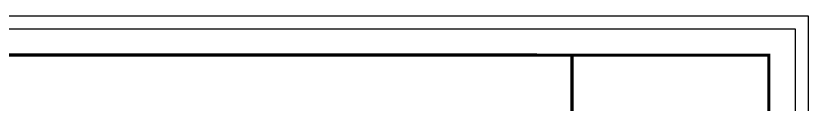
# Model space of a CAD drawing. Extents: x 17032 to 90126, y 10699 to 170399.
# Drawn here: x 59926 to 90126, y 136336 to 139699 of the extents above; entities that cross this region are included whole.
import ezdxf

# ---------------------------------------------------------------- set-up
doc = ezdxf.new("R2010")
doc.units = 0
doc.header["$LTSCALE"] = 1000
doc.header["$MEASUREMENT"] = 0
doc.layers.add('C-SHET-TTLB', color=11, linetype='Continuous')

# ---------------------------------------------------------------- blocks, each defined once
blk = doc.blocks.new('tukuang')
at = {"layer": 'C-SHET-TTLB'}
for points in [[(75902, 21920), (75902, -21080), (15502, -21080), (15502, 21920)], [(75402, 21420), (75402, -20580), (16002, -20580), (16002, 21420)]]:
    blk.add_lwpolyline(points, close=True, dxfattribs=at)
at = {"layer": 'C-SHET-TTLB', "const_width": 120}
blk.add_lwpolyline([(17842, 20420), (74402, 20420), (74402, -19580), (17842, -19580)], close=True, dxfattribs=at)
at = {"layer": 'C-SHET-TTLB'}
blk.add_lwpolyline([(66902, 20420, 120, 120, 0), (66902, -19580, 90, 90, 0)], format="xyseb", dxfattribs=at)

msp = doc.modelspace()

# ---------------------------------------------------------------- linework, layer by layer
at = {"layer": 'Defpoints', "color": 251}
msp.add_line((32126.1, 138258.7), (79778.2, 138258.7), dxfattribs=at)

# ---------------------------------------------------------------- block references
at = {"layer": 'C-SHET-TTLB'}
msp.add_blockref('tukuang', (14224.3, 117778.3), dxfattribs=at)

doc.saveas('drawing.dxf')
